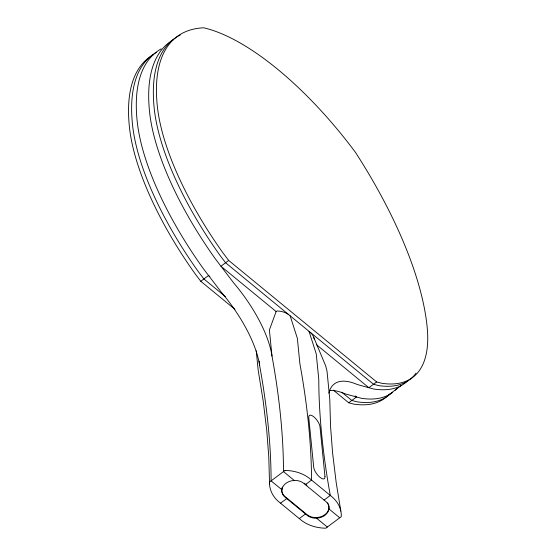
<?xml version="1.0" encoding="UTF-8"?>
<svg xmlns="http://www.w3.org/2000/svg" width="556" height="556" viewBox="0 0 556 556"><rect width="100%" height="100%" fill="white"/><g stroke="black" fill="none" stroke-linecap="round" stroke-linejoin="round"><path stroke-width="0.83" d="M415.992 373.201A201.286 77.583 53.2 0 1 378.573 385.579L373.521 384.252L288.592 314.55A18.473 14.359 -5.7 0 0 276.902 310.978L276.13 311.562L269.389 329.986L271.988 356.076A1016.917 391.952 53.2 0 1 283.497 471.606L294.319 480.488M153.477 54.634A274.073 105.64 53.2 0 0 129.333 126.177A201.286 77.583 53.2 0 0 195.121 273.823L200.785 281.28L208.535 275.498L209.862 276.589M228.69 260.444L223.025 252.98A201.286 77.583 53.2 0 1 157.237 105.341A274.073 105.64 53.2 0 1 203.725 27.8A207.84 80.106 53.2 0 1 355.548 152.483A274.073 105.64 53.2 0 1 427.147 326.991A201.286 77.583 53.2 0 1 381.673 383.265L376.627 381.937L228.69 260.444L220.934 266.234L215.276 258.769A201.286 77.583 53.2 0 1 149.488 111.13A274.073 105.64 53.2 0 1 172.992 39.949M333.322 390.131L348.723 402.773L356.472 396.984L361.525 398.318A201.286 77.583 53.2 0 0 392.71 392.321M376.627 381.937L368.871 387.72L357.313 384.53A83.344 32.123 53.2 0 0 328.888 393.155M388.602 394.955L401.001 385.69M280.537 503.201L286.743 498.572M305.341 484.679L311.541 480.05L311.457 472.371A1044.78 402.69 53.2 0 0 301.602 373.423L299.892 363.742L297.37 338.375L290.121 315.752M299.281 518.595L305.48 513.966M324.085 500.073L330.285 495.445L328.721 486.549A1044.78 402.69 53.2 0 1 318.859 387.595L318.769 379.248L316.239 353.873L308.99 331.251M348.723 402.773L353.769 404.108A201.286 77.583 53.2 0 0 388.032 395.42M225.354 296.584L203.885 278.966L198.221 271.509A201.286 77.583 53.2 0 1 132.432 123.863A274.073 105.64 53.2 0 1 156.577 52.32M288.592 314.55L225.583 262.759L219.926 255.301A201.286 77.583 53.2 0 1 154.137 107.655A274.073 105.64 53.2 0 1 178.274 36.112M276.13 311.562L220.934 266.234L233.861 283.143A83.344 32.123 53.2 0 1 271.988 356.076M316.343 344.581L368.871 387.72L373.924 389.054A201.286 77.583 53.2 0 0 407.597 380.943M355.145 395.893L356.472 396.984L344.915 393.787A83.344 32.123 53.2 0 0 329.583 390.472M341.766 392.195L351.823 400.459L356.869 401.786A201.286 77.583 53.2 0 0 390.541 393.676M200.785 281.28L234.924 309.317M304.25 483.185L306.933 485.388M328.909 508.893L339.73 517.782M281.92 489.753L271.099 480.864A1016.917 391.952 53.2 0 0 259.589 365.341L259.165 361.129M316.503 518.157L327.331 527.039M313.716 337.27L325.698 365.911L327.032 371.311L329.771 399.201L330.542 426.32L332.578 452.855L336.171 482.448L340.835 511.089M256.24 350.808L258.165 370.101L263.141 400.674L266.741 430.268L268.777 456.803L269.542 483.88M178.914 35.758A274.073 105.64 53.2 0 1 180.22 35.077M310.463 332.502A18.473 14.359 -5.7 0 1 314.237 339.056M259.589 365.341A83.344 32.123 53.2 0 0 221.462 292.407L202.87 268.034A201.286 77.583 53.2 0 1 137.089 120.388A274.073 105.64 53.2 0 1 161.226 48.845M396.914 388.442A201.286 77.583 53.2 0 1 395.191 390.208M282.323 487.049A12.579 9.779 -5.7 0 0 284.978 496.522L307.114 514.703A12.579 9.779 -5.7 0 0 323.564 515.53A12.579 9.779 -5.7 0 0 327.581 502.839M282.392 487.709L281.802 490.246A12.579 9.779 -5.7 0 0 285.047 497.182L307.176 515.356A12.579 9.779 -5.7 0 0 315.871 518.22L319.137 517.886A12.579 9.779 -5.7 0 0 328.436 510.936L329.02 508.399A12.579 9.779 -5.7 0 0 325.781 501.463L303.645 483.289A12.579 9.779 -5.7 0 0 294.958 480.426L291.691 480.759A12.579 9.779 -5.7 0 0 282.392 487.709M285.047 470.445L269.549 482.024A37.134 28.863 -5.7 0 0 279.133 502.047L300.692 519.749A37.134 28.863 -5.7 0 0 325.774 528.2L341.28 516.621A37.134 28.863 -5.7 0 0 331.696 496.598L310.137 478.897A37.134 28.863 -5.7 0 0 285.047 470.445M324.968 476.61L319.999 426.723A8.389 3.232 53.2 0 0 313.855 416.854A8.389 3.232 53.2 0 0 308.754 417.486L313.723 467.374A8.389 3.232 53.2 0 0 319.867 477.243A8.389 3.232 53.2 0 0 324.968 476.61"/></g></svg>
